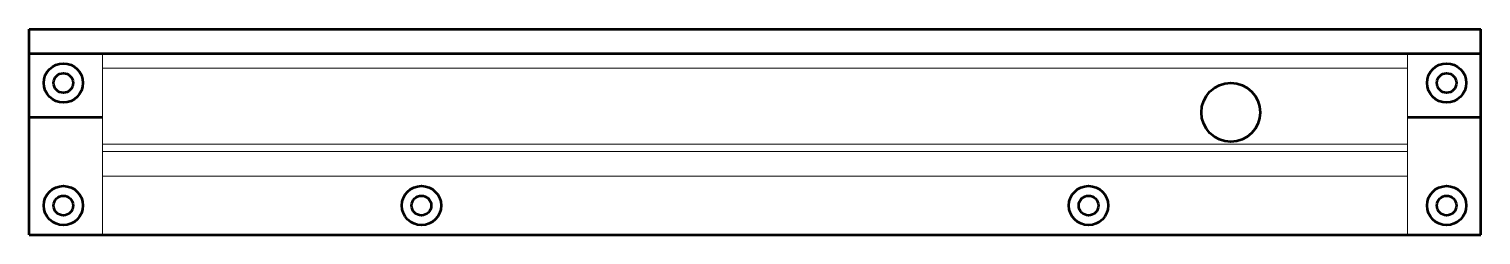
# Model space of a CAD drawing. Header units: millimetres. Extents: x 0 to 296, y 0 to 42.
import ezdxf

# ---------------------------------------------------------------- set-up
doc = ezdxf.new("R2010")
doc.units = ezdxf.units.MM
doc.layers.add('END_PANEL_295X45', color=18, linetype='Continuous', lineweight=50, true_color=0x000000)
doc.layers.add('END_PANEL_295X45 ... Dimensions', color=18, linetype='Continuous', lineweight=13, true_color=0x000000)

msp = doc.modelspace()

# ---------------------------------------------------------------- linework, layer by layer
at = {"layer": 'END_PANEL_295X45'}
for p, q in [((0, 42), (296, 42, -0.81)), ((0, 37), (0, 42)), ((296, 37), (296, 42, -0.81)), ((0, 0), (0, 37)), ((0, 37), (296, 37)), ((296, 0), (296, 37)), ((0, 24), (15, 24)), ((281, 24), (296, 24)), ((0, 0), (296, 0))]:
    msp.add_line(p, q, dxfattribs=at)
for centre, radius in [((7, 31, -2.5), 4), ((7, 31, -2.5), 2), ((289, 31, -2.5), 4), ((289, 31, -2.5), 2), ((245, 25, 2.5), 6), ((7, 6, -2.5), 4), ((80, 6), 4), ((216, 6), 4), ((289, 6, -2.5), 4), ((7, 6, -2.5), 2), ((80, 6), 2), ((216, 6), 2), ((289, 6, -2.5), 2)]:
    msp.add_circle(centre, radius, dxfattribs=at)
at = {"layer": 'END_PANEL_295X45 ... Dimensions'}
for p, q in [((15, 37), (15, 0)), ((281, 37), (281, 0)), ((15, 34), (281, 34)), ((15, 18.5), (281, 18.5)), ((15, 17), (281, 17)), ((15, 12), (281, 12))]:
    msp.add_line(p, q, dxfattribs=at)

doc.saveas('drawing.dxf')
